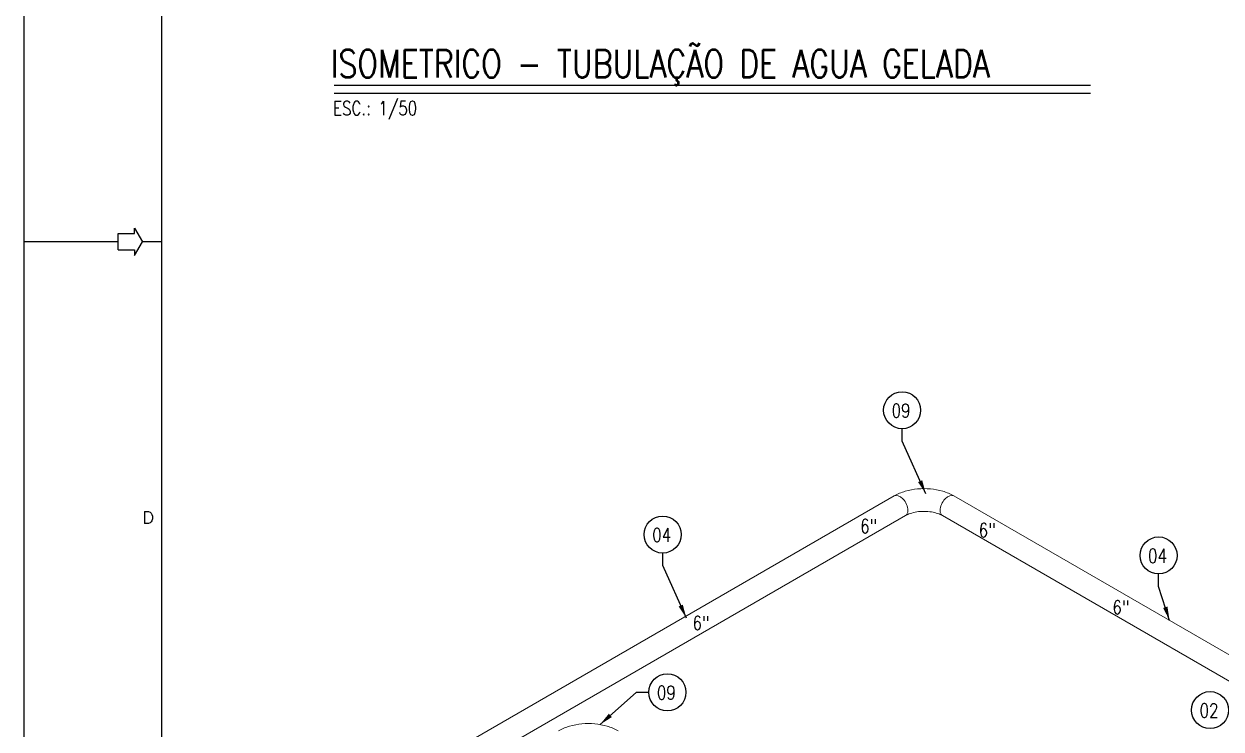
# Model space of a CAD drawing. Header units: millimetres. Extents: x -312439 to 477422, y -331570 to 212570.
# Drawn here: x 337892 to 348745, y 160431 to 166825 of the extents above; entities that cross this region are included whole.
import ezdxf
from ezdxf.enums import TextEntityAlignment as Align

# ---------------------------------------------------------------- set-up
doc = ezdxf.new("R2010")
doc.units = ezdxf.units.MM
for name, color, linetype in [('1', 7, 'Continuous'), ('2', 2, 'Continuous'), ('4', 4, 'Continuous'), ('ARCONDTEXTO', 4, 'Continuous'), ('FORMATO A1', 1, 'Continuous'), ('TEXTO FORMATO', 4, 'Continuous')]:
    doc.layers.add(name, color=color, linetype=linetype)
doc.styles.add('ROMAND', font='ROMAND.SHX')
doc.styles.add('ROMANS', font='romans.shx', dxfattribs={"height": 187.5})
doc.dimstyles.new('1-50 (MILIMETRO)', dxfattribs={"dimscale": 0, "dimtxt": 125, "dimasz": 125, "dimexe": 100, "dimexo": 100, "dimgap": 50, "dimtad": 0, "dimdec": 0, "dimzin": 0, "dimdsep": 46, "dimtxsty": 'ROMAND', "dimcen": -390, "dimclrd": 1, "dimclre": 1, "dimclrt": 3, "dimadec": 0, "dimazin": 0, "dimtfac": 1, "dimtdec": 0, "dimtix": 1, "dimtmove": 2, "dimatfit": 2, "dimfxl": 1, "dimtvp": 1, "dimtolj": 1, "dimtzin": 0, "dimarcsym": 0})

# ---------------------------------------------------------------- blocks, each defined once
blk = doc.blocks.new('A$C2D342850')
at = {"layer": 'FORMATO A1', "color": 1, "linetype": 'Continuous'}
for p, q in [((0, 0), (0, -59400)), ((1706.7, -29251.8), (2006.7, -29251.8)), ((1706.7, -29548.3), (1706.7, -29251.8)), ((2006.7, -29151.8), (2150, -29400)), ((2006.7, -29251.8), (2006.7, -29151.8)), ((1706.7, -29400.1), (13.4, -29400.1)), ((2006.7, -29648.1), (2150, -29400)), ((2500, -29400.1), (2152.8, -29400.1)), ((1706.7, -29548.1), (2006.7, -29548.1)), ((2006.7, -29548.1), (2006.7, -29648.1)), ((2183.79, -34293.44), (2183.79, -34510))]:
    blk.add_line(p, q, dxfattribs=at)
at = {"layer": 'FORMATO A1', "color": 2, "linetype": 'Continuous'}
blk.add_line((2500, -58400), (2500, -1000), dxfattribs=at)
at = {"layer": 'FORMATO A1', "color": 1, "linetype": 'Continuous'}
blk.add_lwpolyline([(2183.79, -34293.44), (2255.98, -34293.44), (2286.92, -34303.75), (2307.54, -34324.37), (2317.85, -34345), (2328.17, -34375.94), (2328.17, -34427.5), (2317.85, -34458.44), (2307.54, -34479.06), (2286.92, -34499.69), (2255.98, -34510), (2183.79, -34510)], dxfattribs=at)

msp = doc.modelspace()

# ---------------------------------------------------------------- linework, layer by layer
at = {"color": 5, "linetype": 'Continuous', "lineweight": 0, "extrusion": (4.44089e-16, 0.816497, 0.57735)}
for p, q in [((345781.646, 162545.109), (341454.494, 160046.827)), ((349278.892, 160837.938), (346321.964, 162545.121)), ((345884.708, 162366.6), (341101.974, 159605.287)), ((350030.086, 160166.223), (346218.902, 162366.612))]:
    msp.add_line(p, q, dxfattribs=at)
at = {"color": 5, "linetype": 'Continuous', "lineweight": 0}
for centre, major_axis, start_param, end_param in [((345833.177, 162455.854), (51.531, -89.255), 0.785398163, 3.141592654), ((346270.433, 162455.866), (-51.531, -89.255), 3.141592654, 5.497787144), ((345833.177, 162455.854), (51.531, -89.255), 0, 0.785398163), ((346270.433, 162455.854), (-51.531, -89.255), 5.49764606, 5.497787144), ((346270.433, 162455.866), (-51.531, -89.255), 5.497787144, 6.283185307), ((346270.433, 162455.854), (-51.531, -89.255), 5.497787144, 6.297310672)]:
    msp.add_ellipse(centre, major_axis=major_axis, ratio=0.577350269, start_param=start_param, end_param=end_param, dxfattribs=at)
for points, knots in [([(346321.196, 162545.551), (346290.414, 162563.231), (346256.742, 162577.117), (346185.48, 162598.08), (346147.845, 162605.074), (346071.27, 162612.076), (346032.34, 162612.076), (345955.765, 162605.074), (345918.13, 162598.08), (345846.572, 162577.03), (345812.635, 162563), (345781.646, 162545.109)], [1.573389139, 1.573389139, 1.573389139, 1.573389139, 1.884955592, 1.884955592, 2.199114858, 2.199114858, 2.513274123, 2.513274123, 2.827433388, 2.827433388, 3.141592654, 3.141592654, 3.141592654, 3.141592654]), ([(346218.902, 162366.6), (346207.26, 162373.321), (346192.972, 162379.86), (346159.594, 162391.366), (346140.3, 162396.235), (346098.579, 162403.104), (346076.062, 162404.984), (346030.639, 162405.163), (346007.736, 162403.41), (345964.689, 162396.585), (345944.519, 162391.552), (345910.529, 162379.81), (345896.306, 162373.296), (345884.708, 162366.6)], [1.570796327, 1.570796327, 1.570796327, 1.570796327, 1.817922826, 1.817922826, 2.078405461, 2.078405461, 2.349354371, 2.349354371, 2.624193323, 2.624193323, 2.895411402, 2.895411402, 3.141592654, 3.141592654, 3.141592654, 3.141592654]), ([(343278.807, 160414.703), (343247.818, 160432.595), (343213.881, 160446.624), (343142.323, 160467.674), (343104.688, 160474.668), (343028.113, 160481.67), (342989.183, 160481.67), (342912.608, 160474.668), (342874.973, 160467.674), (342803.415, 160446.624), (342769.478, 160432.595), (342738.489, 160414.703)], [1.570796327, 1.570796327, 1.570796327, 1.570796327, 1.884955592, 1.884955592, 2.199114858, 2.199114858, 2.513274123, 2.513274123, 2.827433388, 2.827433388, 3.141592654, 3.141592654, 3.141592654, 3.141592654])]:
    msp.add_open_spline(points, degree=3, knots=knots, dxfattribs=at)
at = {"layer": '1', "color": 1}
msp.add_line((340704.536, 166195.548), (347561.857, 166195.548), dxfattribs=at)
at = {"layer": '2', "color": 2}
msp.add_line((340704.536, 166270.548), (347561.857, 166270.548), dxfattribs=at)
at = {"layer": 'TEXTO FORMATO', "color": 1}
for centre in [(345853.477, 163321.902), (343682.633, 162194.351), (348178.547, 162004.946), (343725.259, 160763.974), (348644.909, 160602.786)]:
    msp.add_circle(centre, 167.835, dxfattribs=at)

# ---------------------------------------------------------------- block references
at = {"layer": 'FORMATO A1', "xscale": 0.5, "yscale": 0.5, "zscale": 0.5}
msp.add_blockref('A$C2D342850', (337892.032, 179549.523, 0), dxfattribs=at)

# ---------------------------------------------------------------- texts
at = {"layer": '2', "color": 2, "style": 'ROMANS', "width": 0.8}
msp.add_text('ISOMETRICO - TUBULAÇÃO DE AGUA GELADA', height=250, dxfattribs=at).set_placement((340674.021, 166464.25), align=Align.MIDDLE_LEFT)
at = {"layer": '4', "color": 4, "style": 'ROMANS', "width": 0.8}
msp.add_text('ESC.: 1/50', height=125, dxfattribs=at).set_placement((340694.536, 166061.191), align=Align.MIDDLE_LEFT)
at = {"layer": 'ARCONDTEXTO', "color": 3, "linetype": 'Continuous', "lineweight": -3, "style": 'ROMANS', "width": 0.8}
for s, p in [('09', (345758.159, 163255.837)), ('04', (343587.315, 162128.285)), ('04', (348083.228, 161938.881)), ('09', (343629.941, 160697.908)), ('02', (348549.59, 160536.72))]:
    msp.add_text(s, height=125, dxfattribs=at).set_placement(p)
at = {"layer": 'ARCONDTEXTO', "linetype": 'Continuous', "lineweight": -3, "style": 'ROMANS', "width": 0.8}
for p in [(345472.982, 162207.783), (346547.369, 162171.982), (347759.505, 161472.155), (343952.962, 161330.199)]:
    msp.add_text('6"', height=125, dxfattribs=at).set_placement(p)

# ---------------------------------------------------------------- leaders
at = {"layer": 'TEXTO FORMATO'}
for points in [[(346068.092, 162564.483), (345853.477, 163041.913), (345853.477, 163154.067)], [(343897.248, 161436.932), (343682.633, 161914.361), (343682.633, 162026.516)], [(348277.642, 161416.01), (348178.547, 161724.957), (348178.547, 161837.111)], [(343114.437, 160471.867), (343445.27, 160763.974), (343557.424, 160763.974)]]:
    msp.add_leader(points, dimstyle='1-50 (MILIMETRO)', override={"dimscale": 1}, dxfattribs=at)

doc.saveas('drawing.dxf')
